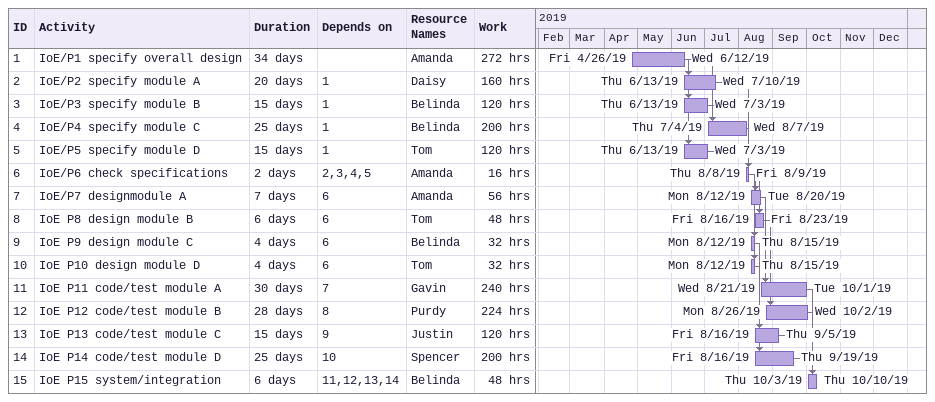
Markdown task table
| ID | Task | Duration | Start | Finish | Predecessors | Resources | Work (h) |
|---|---|---|---|---|---|---|---|
| 1 | IoE/P1 specify overall design | 34d | 2019-04-26 | 2019-06-12 |  | Amanda | 272 |
| 2 | IoE/P2 specify module A | 20d | 2019-06-13 | 2019-07-10 | 1 | Daisy | 160 |
| 3 | IoE/P3 specify module B | 15d | 2019-06-13 | 2019-07-03 | 1 | Belinda | 120 |
| 4 | IoE/P4 specify module C | 25d | 2019-07-04 | 2019-08-07 | 1 | Belinda | 200 |
| 5 | IoE/P5 specify module D | 15d | 2019-06-13 | 2019-07-03 | 1 | Tom | 120 |
| 6 | IoE/P6 check specifications | 2d | 2019-08-08 | 2019-08-09 | 2, 3, 4, 5 | Amanda | 16 |
| 7 | IoE/P7 designmodule A | 7d | 2019-08-12 | 2019-08-20 | 6 | Amanda | 56 |
| 8 | IoE P8 design module B | 6d | 2019-08-16 | 2019-08-23 | 6 | Tom | 48 |
| 9 | IoE P9 design module C | 4d | 2019-08-12 | 2019-08-15 | 6 | Belinda | 32 |
| 10 | IoE P10 design module D | 4d | 2019-08-12 | 2019-08-15 | 6 | Tom | 32 |
| 11 | IoE P11 code/test module A | 30d | 2019-08-21 | 2019-10-01 | 7 | Gavin | 240 |
| 12 | IoE P12 code/test module B | 28d | 2019-08-26 | 2019-10-02 | 8 | Purdy | 224 |
| 13 | IoE P13 code/test module C | 15d | 2019-08-16 | 2019-09-05 | 9 | Justin | 120 |
| 14 | IoE P14 code/test module D | 25d | 2019-08-16 | 2019-09-19 | 10 | Spencer | 200 |
| 15 | IoE P15 system/integration | 6d | 2019-10-03 | 2019-10-10 | 11, 12, 13, 14 | Belinda | 48 |
